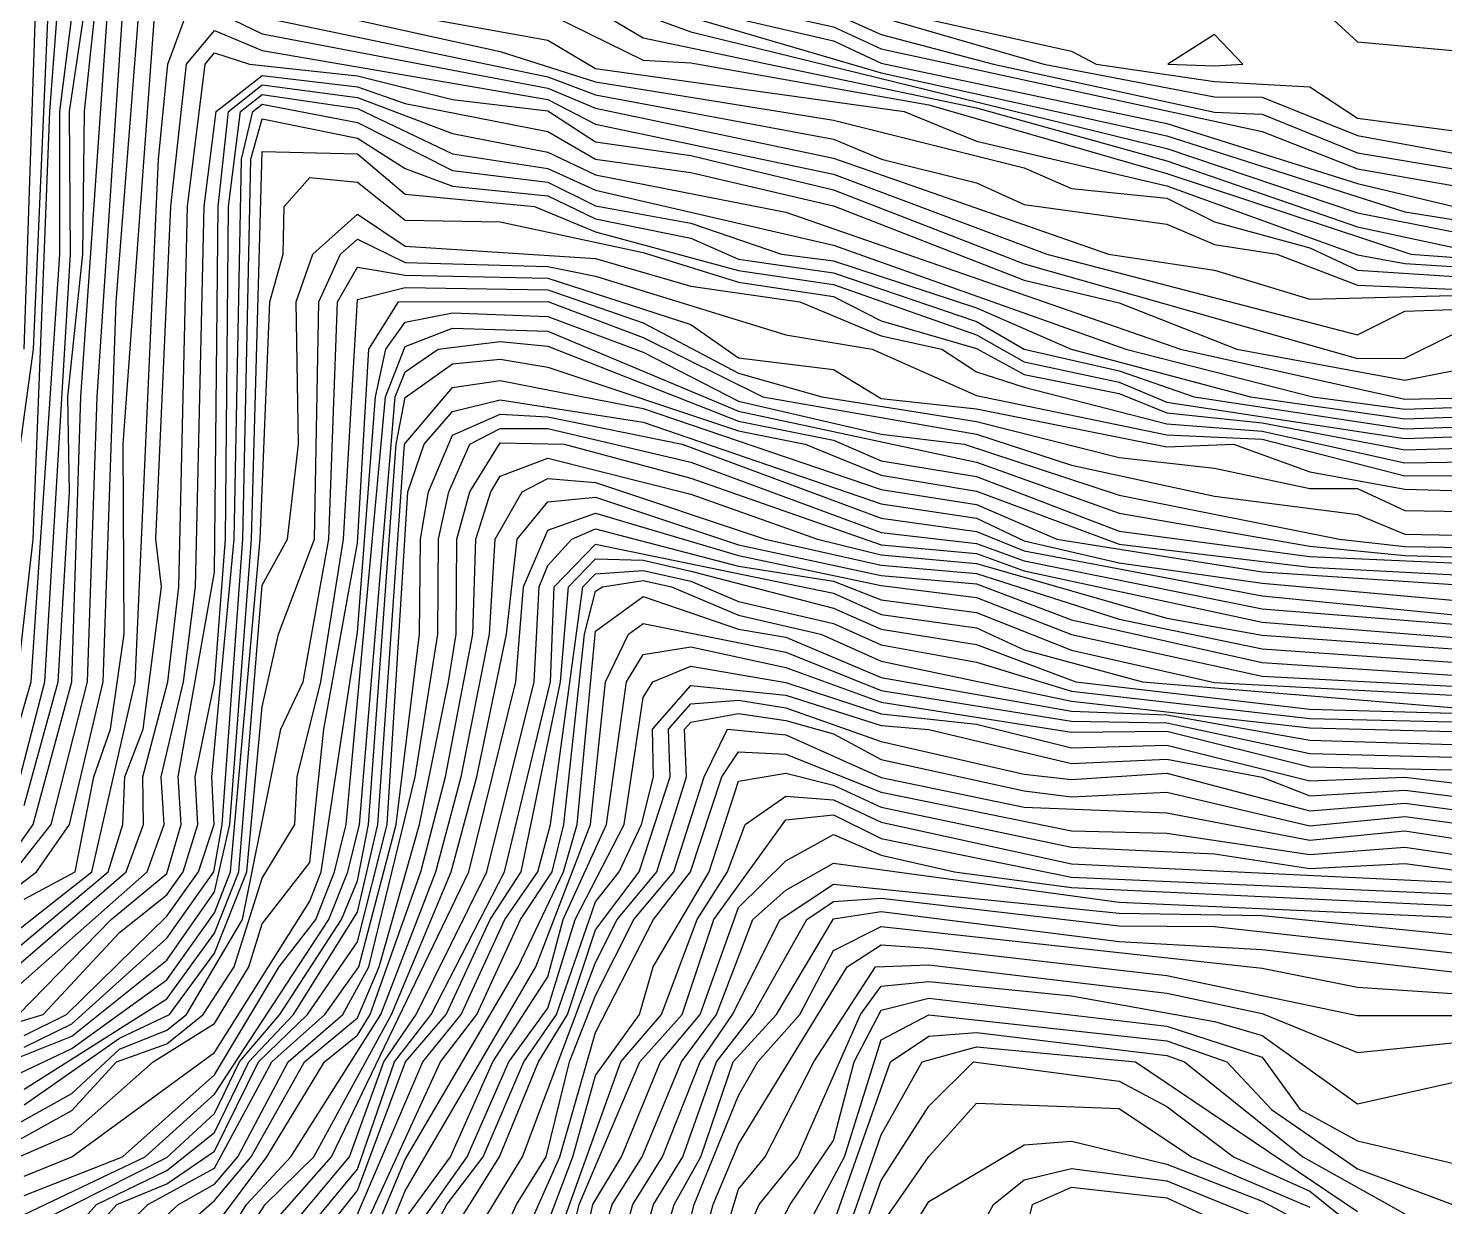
# Model space of a CAD drawing. Extents: x 2324165 to 2328366, y 427900 to 430978.
# Drawn here: x 2325860 to 2326561, y 429908 to 430490 of the extents above; entities that cross this region are included whole.
import ezdxf

# ---------------------------------------------------------------- set-up
doc = ezdxf.new("R2010")
doc.units = 0
doc.layers.add('contours', color=2, linetype='Continuous')

msp = doc.modelspace()

# ---------------------------------------------------------------- linework, layer by layer
at = {"layer": 'contours'}
for points in [[(2325853.9563, 430590.2409), (2325881.7097, 430606.3274), (2325905.2538, 430608.5082), (2325928.7978, 430603.9619), (2325975.8857, 430580.6134), (2326022.9739, 430575.6119), (2326046.5178, 430563.5258), (2326093.6059, 430552.2331), (2326140.6939, 430535.7495), (2326187.782, 430529.855), (2326305.502, 430494.8752), (2326376.1341, 430479.1597), (2326388.3046, 430472.7778), (2326446.7662, 430464.2299), (2326493.8544, 430461.6103), (2326517.3983, 430446.0074), (2326588.0304, 430436.7993), (2326635.1186, 430435.5691), (2326658.6626, 430432.1527), (2326671.715, 430425.7917), (2326705.7507, 430422.2608), (2326847.0152, 430420.0225), (2326917.6476, 430425.1448)], [(2325859.277, 430566.7494), (2325866.212, 430590.2407), (2325881.7096, 430599.909), (2325905.2537, 430602.6002), (2325975.8857, 430575.583), (2326022.9738, 430567.2203), (2326046.5177, 430557.0072), (2326140.6938, 430531.2488), (2326187.7819, 430523.2949), (2326362.3506, 430472.7781), (2326446.7661, 430456.6092), (2326470.3102, 430456.4641), (2326517.3982, 430437.4284), (2326581.2551, 430425.7928), (2326729.2947, 430413.5671), (2326941.1915, 430415.0993)], [(2326588.0323, 430599.1673), (2326540.944, 430583.0967), (2326517.3998, 430580.3916), (2326493.8555, 430556.5438), (2326470.3113, 430553.197), (2326458.4418, 430543.2511), (2326469.7521, 430519.7596), (2326470.3108, 430509.8077), (2326503.8218, 430496.2678), (2326517.3987, 430483.8729), (2326611.575, 430475.1506)], [(2325856.3517, 430284.853), (2325862.8373, 430331.8357), (2325872.99, 430566.7493), (2325881.7094, 430583.6717), (2325905.2536, 430590.7842), (2325975.8856, 430565.2078), (2326022.9736, 430554.7221), (2326046.5176, 430543.97), (2326117.1497, 430529.907), (2326211.3257, 430501.5577), (2326258.4138, 430491.2097), (2326281.9577, 430480.2914), (2326470.31, 430439.4594), (2326517.398, 430421.059), (2326611.5741, 430404.5009), (2326729.2945, 430396.9938), (2326941.1913, 430397.5959)], [(2325858.1957, 430331.8358), (2325866.1335, 430566.7494), (2325876.4999, 430590.2406), (2325905.2537, 430596.6922), (2325975.8856, 430570.5527), (2326022.9737, 430560.9091), (2326046.5177, 430550.4886), (2326258.4139, 430497.9626), (2326281.9578, 430487.4115), (2326337.4413, 430472.7784), (2326446.766, 430449.0219), (2326470.3101, 430447.9598), (2326517.3981, 430428.8494), (2326611.5742, 430413.2929), (2326729.2946, 430405.2531), (2326941.1914, 430405.6225)], [(2325854.7604, 430167.3962), (2325862.6387, 430237.8702), (2325870.9376, 430449.2925), (2325879.8465, 430566.7492), (2325905.2535, 430583.3157), (2325952.3415, 430570.4854), (2325975.8855, 430558.8867), (2326022.9735, 430548.5351), (2326046.5175, 430538.4561), (2326117.1496, 430525.4027), (2326211.3256, 430495.1359), (2326258.4137, 430484.2481), (2326281.9577, 430473.1713), (2326423.2219, 430443.4664), (2326517.3979, 430413.7048), (2326564.4859, 430402.6151), (2326705.7503, 430389.8164), (2326870.559, 430392.3359), (2326941.1913, 430390.3534)], [(2325848.1321, 430120.4135), (2325861.7066, 430167.3961), (2325875.7817, 430378.8183), (2325875.7596, 430449.2924), (2325890.7319, 430566.7491), (2325905.2534, 430575.6889), (2325946.3676, 430566.7484), (2325975.8854, 430552.5655), (2326018.7044, 430543.2562), (2326046.5175, 430533.0659), (2326117.1496, 430520.8984), (2326164.2376, 430502.8345), (2326281.9576, 430468.4635), (2326423.2218, 430437.2709), (2326540.9418, 430399.8203), (2326611.574, 430388.506), (2326729.2943, 430380.5352), (2326894.103, 430385.3613), (2327011.8234, 430376.4141)], [(2325856.1792, 430120.4134), (2325868.3743, 430167.396), (2325881.1147, 430378.8182), (2325880.5815, 430449.2923), (2325894.6294, 430543.2577), (2325905.2533, 430568.0622), (2325915.8728, 430566.7488), (2325928.7973, 430557.9354), (2325952.3413, 430549.9836), (2326046.5174, 430527.6757), (2326103.2187, 430519.7638), (2326187.7815, 430488.7949), (2326423.2217, 430431.0753), (2326517.3977, 430399.1939), (2326611.5739, 430380.6223), (2326729.2943, 430375.3256), (2326870.5589, 430379.6309), (2327011.8233, 430371.9238)], [(2325858.1597, 430106.2386), (2325875.0421, 430167.396), (2325880.5745, 430261.3614), (2325879.742, 430308.3441), (2325887.1628, 430378.8182), (2325887.9456, 430449.2923), (2325895.4316, 430519.7663), (2325905.2531, 430548.9089), (2325912.0139, 430543.2575), (2325928.7971, 430539.6089), (2325975.8852, 430536.853), (2326022.9733, 430524.1498), (2326081.1255, 430519.7641), (2326146.4253, 430496.272), (2326164.2374, 430485.8103), (2326329.0456, 430451.1155), (2326423.2216, 430424.8892), (2326517.3976, 430392.279), (2326580.4042, 430378.81), (2326705.7501, 430371.2545), (2326894.1029, 430373.1805), (2327011.8233, 430367.4334)], [(2325846.0267, 430073.4308), (2325862.667, 430096.922), (2325881.7108, 430167.3959), (2325886.2836, 430308.3441), (2325900.9552, 430519.7662), (2325905.2529, 430531.8239), (2325928.797, 430534.0044), (2325952.3411, 430530.7821), (2325996.8116, 430519.7651), (2326070.0613, 430508.7067), (2326093.6053, 430500.288), (2326120.2136, 430496.2723), (2326164.2372, 430474.6635), (2326187.7813, 430473.4139), (2326305.5015, 430452.6291), (2326423.2216, 430418.758), (2326543.8202, 430378.8105), (2326705.7501, 430366.8533), (2326799.9264, 430364.5968), (2326894.1028, 430367.3333), (2326988.2791, 430362.9191)], [(2325853.0743, 430073.4307), (2325871.6011, 430096.9219), (2325889.4936, 430167.3958), (2325894.253, 430308.344), (2325908.2177, 430519.7661), (2325928.7969, 430528.3998), (2326052.0028, 430496.2731), (2326117.1492, 430484.5442), (2326140.6931, 430470.5614), (2326293.2963, 430449.2875), (2326329.0454, 430434.7273), (2326423.2215, 430412.6267), (2326517.3975, 430378.4218), (2326540.9415, 430374.2625), (2326776.3823, 430359.3744), (2326894.1027, 430361.4861), (2327011.8232, 430358.4528)], [(2325834.615, 430050.8137), (2325864.3029, 430073.4306), (2325880.5352, 430096.9218), (2325897.2764, 430167.3957), (2325903.752, 430355.3266), (2325914.6928, 430496.2747), (2325921.5763, 430519.766), (2325928.7969, 430522.7953), (2325975.8849, 430505.1319), (2326093.605, 430478.9955), (2326140.693, 430464.0549), (2326258.4132, 430445.106), (2326352.5893, 430421.5305), (2326376.1333, 430411.2726), (2326423.2214, 430406.4954), (2326446.7654, 430394.8114), (2326493.8534, 430381.9636), (2326517.3974, 430370.9822), (2326799.9263, 430352.4721), (2326894.1027, 430355.6389), (2327011.8231, 430352.0699)], [(2325858.1592, 430059.9418), (2325883.4281, 430073.4304), (2325892.5657, 430120.413), (2325900.8709, 430143.9043), (2325907.6085, 430190.887), (2325907.1141, 430284.8524), (2325922.7058, 430496.2746), (2325928.7967, 430510.9155), (2325952.3408, 430506.8314), (2325975.8847, 430495.9788), (2326117.1489, 430466.5597), (2326140.6929, 430457.5484), (2326258.4131, 430435.7218), (2326282.1789, 430425.7963), (2326329.0452, 430414.0589), (2326352.5891, 430403.3305), (2326423.2213, 430393.6514), (2326446.7653, 430383.6142), (2326477.628, 430378.8112), (2326517.3973, 430363.5426), (2326635.1177, 430358.4654)], [(2325834.6147, 430028.5972), (2325891.5915, 430073.4303), (2325913.123, 430167.3955), (2325924.648, 430425.8005), (2325929.1653, 430472.7831), (2325937.997, 430496.2744), (2325952.3407, 430499.1478), (2325975.8847, 430487.7471), (2326117.1489, 430460.9131), (2326140.6929, 430451.042), (2326258.413, 430426.3376), (2326394.3865, 430378.8122), (2326446.7651, 430370.9248), (2326493.8531, 430356.6086), (2326564.4854, 430358.3965), (2326635.1176, 430352.319), (2326658.6616, 430344.3158), (2326776.382, 430335.1766), (2326870.5583, 430331.4425), (2326894.1025, 430338.7771), (2326941.1906, 430335.7153)], [(2325834.6146, 430018.9452), (2325899.7549, 430073.4302), (2325906.9983, 430096.9215), (2325907.9566, 430120.4128), (2325916.947, 430143.9041), (2325926.0407, 430214.3781), (2325923.2805, 430237.8695), (2325930.7821, 430402.309), (2325938.4379, 430472.783), (2325952.3406, 430489.3549), (2325975.8846, 430479.5154), (2326117.1488, 430455.2665), (2326140.6928, 430443.0095), (2326258.4129, 430418.4158), (2326363.8291, 430378.8126), (2326517.397, 430338.961), (2326540.9412, 430350.5642), (2326564.4853, 430351.4298), (2326611.5735, 430347.8911), (2326658.6615, 430332.4605), (2326870.5582, 430321.7887), (2326894.1024, 430329.2894), (2326941.1905, 430326.1783)], [(2326446.7663, 430471.8507), (2326460.826, 430472.7769), (2326446.7665, 430487.3914), (2326423.7155, 430472.7774), (2326446.7663, 430471.8507)], [(2325834.6145, 430009.7131), (2325908.6577, 430073.4301), (2325917.1931, 430096.9214), (2325916.9066, 430120.4127), (2325929.2442, 430167.3953), (2325934.5824, 430214.378), (2325938.9523, 430402.3089), (2325947.7105, 430472.7829), (2325952.3404, 430478.3018), (2325969.5927, 430472.7827), (2326022.9726, 430466.9044), (2326070.0606, 430455.2573), (2326117.1488, 430449.6198), (2326140.6927, 430434.4145), (2326187.7808, 430427.6016), (2326258.4128, 430410.5835), (2326352.5888, 430373.9777), (2326517.3969, 430327.2448), (2326540.941, 430327.4741), (2326564.4852, 430339.0551)], [(2325839.0132, 430002.9568), (2325919.081, 430073.43), (2325927.388, 430096.9212), (2325925.8565, 430120.4126), (2325936.9691, 430167.3952), (2325942.9539, 430214.3779), (2325947.1224, 430402.3088), (2325953.1856, 430449.2915), (2325975.8844, 430467.1898), (2326022.9725, 430461.5604), (2326046.5165, 430453.2331), (2326117.1486, 430439.5423), (2326140.6926, 430425.8194), (2326187.7807, 430419.1713), (2326258.4128, 430402.7513), (2326352.5887, 430365.9629), (2326399.6767, 430354.8334), (2326457.7442, 430331.8287), (2326540.9408, 430316.5192), (2326564.485, 430321.1904)], [(2325811.0701, 429985.8865), (2325867.6596, 430002.9565), (2325905.2472, 430043.4213), (2325928.7915, 430062.1443), (2325936.8347, 430073.4298), (2325943.9774, 430096.921), (2325942.69, 430120.4124), (2325952.3368, 430166.9539), (2325957.7997, 430237.8691), (2325959.1732, 430402.3087), (2325965.1859, 430449.2913), (2325975.8843, 430457.7271), (2326022.9724, 430450.8724), (2326070.0603, 430428.3429), (2326117.1484, 430421.2471), (2326140.6924, 430410.3974), (2326258.4125, 430383.261), (2326402.8491, 430331.8294), (2326495.3091, 430308.3369), (2326540.9407, 430302.2492), (2326611.573, 430304.7096), (2326776.3815, 430296.1072), (2326917.6461, 430298.2173)], [(2325855.4152, 430002.9566), (2325901.2284, 430049.9388), (2325928.7916, 430072.7075), (2325935.8232, 430096.9211), (2325934.3779, 430120.4125), (2325952.3374, 430221.5426), (2325954.1538, 430402.3087), (2325959.1858, 430449.2914), (2325975.8844, 430462.4584), (2326022.9725, 430456.2164), (2326070.0604, 430438.492), (2326117.1485, 430429.1895), (2326140.6925, 430418.1073), (2326234.8686, 430399.5827), (2326430.0181, 430331.8291), (2326540.9407, 430307.1071), (2326595.0707, 430308.3358), (2326611.5731, 430313.8826), (2326622, 430308.3354), (2326635.1171, 430306.9312), (2326776.3816, 430301.2812), (2326917.6462, 430304.089)], [(2325858.1584, 429992.4602), (2325879.0689, 430002.9563), (2325928.7914, 430051.581), (2325944.363, 430073.4297), (2325952.1316, 430096.921), (2325951.0022, 430120.4123), (2325962.0821, 430237.8691), (2325965.6657, 430425.8), (2325971.1861, 430449.2913), (2325975.8842, 430452.9958), (2326022.9723, 430443.8404), (2326070.0602, 430420.1025), (2326117.1483, 430414.479), (2326140.6923, 430402.6875), (2326187.7804, 430394.1225), (2326232.6122, 430378.8141), (2326258.4124, 430375.5803), (2326329.0444, 430352.3149), (2326375.917, 430331.8297), (2326464.5848, 430308.3373), (2326540.9406, 430297.3913), (2326611.5729, 430299.8594)], [(2325858.1583, 429986.733), (2325881.7026, 429998.2771), (2325928.7912, 430040.7261), (2325951.8913, 430073.4296), (2325956.0972, 430096.9209), (2325966.3645, 430237.869), (2325970.2383, 430425.7999), (2325975.8842, 430445.7796), (2326022.9722, 430436.0988), (2326046.5161, 430421.1464), (2326070.0601, 430412.5005), (2326117.1483, 430407.7108), (2326140.6922, 430396.2787), (2326187.7803, 430386.7957), (2326211.3243, 430376.283), (2326258.4124, 430369.6609), (2326329.0444, 430345.5911), (2326352.6874, 430331.83), (2326399.6763, 430321.1644), (2326436.6397, 430308.3376), (2326540.9406, 430292.5334), (2326611.5729, 430295.0091)], [(2325834.6141, 429973.4033), (2325881.7025, 429992.1937), (2325928.7911, 430029.8174), (2325952.3356, 430063.6313), (2325959.955, 430096.9209), (2325970.6469, 430237.869), (2325975.884, 430429.5973), (2326022.9721, 430428.3573), (2326046.516, 430408.4417), (2326110.4973, 430402.3069), (2326140.6921, 430389.9375), (2326211.3242, 430370.6661), (2326258.4123, 430363.7416), (2326329.0443, 430338.8673), (2326352.5882, 430325.6171), (2326399.6763, 430315.5121), (2326423.2203, 430305.699), (2326540.9405, 430287.6754), (2326611.5728, 430290.1589), (2326776.3813, 430280.0962), (2326894.1018, 430285.7849), (2326941.1899, 430273.3604)], [(2325787.5255, 429941.4544), (2325881.7024, 429986.1103), (2325928.791, 430020.0272), (2325952.3355, 430053.2183), (2325960.2117, 430073.4295), (2325974.9294, 430237.8689), (2325979.6801, 430355.3257), (2325986.1977, 430378.817), (2325986.7985, 430402.3084), (2325999.4279, 430416.7577), (2326022.972, 430414.3466), (2326046.5158, 430395.676), (2326093.604, 430394.7475), (2326164.2361, 430379.7007), (2326211.3241, 430365.0492), (2326258.4122, 430357.8222), (2326281.9562, 430345.8512), (2326329.0442, 430332.1435), (2326352.5881, 430319.3776), (2326399.6762, 430309.8598), (2326423.2202, 430300.292), (2326470.3083, 430295.4095), (2326540.9404, 430282.1418), (2326635.1168, 430284.8039)], [(2325858.1581, 429965.9962), (2325928.7909, 430010.737), (2325952.3354, 430043.1212), (2325964.2694, 430073.4294), (2325975.8815, 430215.1772), (2325988.4501, 430237.8687), (2325993.8502, 430284.8514), (2325992.7113, 430355.3255), (2326000.9312, 430378.8168), (2326022.9718, 430398.6449), (2326046.5157, 430382.8534), (2326140.692, 430376.6676), (2326187.78, 430363.0745), (2326241.8067, 430355.3226), (2326281.9561, 430338.5053), (2326312.0201, 430331.8304), (2326329.0441, 430320.6961), (2326352.5881, 430313.1381), (2326423.2201, 430294.8851), (2326470.3083, 430291.3659), (2326540.9404, 430275.6647), (2326635.1167, 430277.2204)], [(2325858.158, 429958.2152), (2325905.2466, 429991.2166), (2325930.1312, 430002.9557), (2325952.3352, 430033.1693), (2325968.3271, 430073.4294), (2325975.8808, 430155.0668), (2325983.8635, 430190.8861), (2326001.7257, 430237.8686), (2326003.8945, 430355.3254), (2326014.6792, 430378.8167), (2326022.9716, 430386.2766), (2326046.5156, 430374.6218), (2326117.1479, 430372.6711), (2326140.6919, 430367.9383), (2326234.8679, 430338.9898), (2326277.4352, 430331.8308), (2326329.0439, 430309.0178), (2326423.2201, 430289.4781), (2326470.3082, 430287.3224), (2326540.9403, 430269.1877), (2326635.1167, 430269.6369), (2326776.3811, 430262.7913), (2326870.5575, 430267.6705), (2326964.7336, 430238.7456)], [(2325825.437, 429932.4828), (2325881.7022, 429963.787), (2325905.2465, 429985.8496), (2325928.7907, 429995.1421), (2325938.3835, 430002.9556), (2325966.0988, 430049.9381), (2325985.0796, 430143.9033), (2325996.1341, 430167.3945), (2326008.8921, 430237.8685), (2326013.1124, 430355.3253), (2326022.9715, 430372.4592), (2326046.5155, 430368.4999), (2326117.1478, 430366.9008), (2326187.7798, 430344.0631), (2326211.3237, 430327.6397), (2326258.4118, 430321.8792), (2326281.9557, 430307.3826), (2326329.0439, 430302.3879), (2326423.22, 430283.5436), (2326456.1837, 430284.846), (2326493.8521, 430271.2736), (2326540.9402, 430262.7107), (2326776.381, 430255.8727)], [(2325834.6136, 429929.467), (2325881.7021, 429955.4089), (2325903.8045, 429979.4647), (2325928.7906, 429988.4203), (2325946.6358, 430002.9555), (2325962.0342, 430026.4467), (2325975.8798, 430070.3166), (2325992.0395, 430096.9205), (2325993.1079, 430120.4118), (2326004.9083, 430167.3944), (2326016.0585, 430237.8684), (2326022.9713, 430356.4391), (2326046.5155, 430362.378), (2326117.1477, 430361.1304), (2326164.2357, 430344.8335), (2326211.3236, 430320.0452), (2326252.5732, 430308.3398), (2326329.0438, 430296.0696), (2326399.6758, 430278.2313), (2326446.764, 430273.0407), (2326493.852, 430262.9188), (2326517.3961, 430263.0296), (2326540.9401, 430252.0766), (2326752.8369, 430248.443)], [(2325834.6135, 429923.4523), (2325881.7019, 429943.9511), (2325921.9424, 429979.4645), (2325952.3348, 429998.5199), (2325969.357, 430026.4466), (2325975.8795, 430047.7401), (2325999.424, 430078.132), (2326006.3459, 430143.9031), (2326022.9699, 430235.9587), (2326028.6137, 430331.8338), (2326043.2074, 430355.325), (2326117.1476, 430355.3601), (2326164.2356, 430337.6062), (2326223.4869, 430308.3401), (2326329.0437, 430289.7514), (2326376.1317, 430274.4401), (2326446.7638, 430259.2406), (2326517.396, 430250.0772), (2326540.9399, 430240.3409), (2326658.6604, 430238.0019), (2326870.5573, 430243.1554), (2326894.1012, 430234.0614), (2326988.2774, 430218.124)], [(2325858.1576, 429922.933), (2325881.7018, 429932.4933), (2325952.3347, 429984.1837), (2325999.4237, 430058.9215), (2326005.0334, 430073.429), (2326022.9694, 430191.8927), (2326031.8759, 430308.3424), (2326037.0732, 430331.8337), (2326046.5153, 430345.1834), (2326070.0594, 430349.8862), (2326117.1476, 430348.0484), (2326164.2355, 430330.4095), (2326211.3234, 430306.0925), (2326281.9555, 430289.832), (2326322.9984, 430284.8476), (2326399.6756, 430259.6901), (2326508.6014, 430237.8627), (2326540.9399, 430234.2986), (2326658.6603, 430232.2475), (2326870.5572, 430234.9586), (2326941.1892, 430219.0534)], [(2325858.1575, 429913.5125), (2325906.7715, 429932.4819), (2325952.3345, 429973.0347), (2325984.2964, 430026.4465), (2326002.4364, 430049.9376), (2326011.6371, 430073.4289), (2326017.4836, 430096.9202), (2326036.7808, 430308.3423), (2326046.5151, 430333.2227), (2326070.0593, 430342.3094), (2326117.1475, 430340.7271), (2326211.3234, 430301.1927), (2326329.0435, 430276.026), (2326399.6755, 430250.7943), (2326493.8517, 430234.5046), (2326540.9398, 430229.7809), (2326658.6602, 430226.5639), (2326729.2925, 430225.6435), (2326823.4689, 430230.6613), (2326870.5571, 430228.6462), (2326941.1892, 430212.358)], [(2325858.1574, 429904.0247), (2325918.029, 429932.4818), (2325952.3344, 429963.4498), (2326008.7929, 430049.9376), (2326018.2408, 430073.4288), (2326023.9252, 430096.9201), (2326041.6857, 430308.3422), (2326046.515, 430320.7209), (2326062.9456, 430331.8334), (2326093.6033, 430335.6952), (2326117.1474, 430333.4058), (2326211.3233, 430296.2929), (2326258.4114, 430286.8213), (2326281.9554, 430276.6588), (2326329.0435, 430268.8181), (2326399.6754, 430241.8986), (2326493.8516, 430229.3029), (2326729.2924, 430218.7386), (2326799.9248, 430224.4028), (2326847.0129, 430223.912), (2326870.557, 430222.3339), (2326941.1891, 430204.3314)], [(2325834.6131, 429884.7383), (2325928.79, 429932.1967), (2325952.3343, 429953.9228), (2325964.7165, 429979.464), (2325984.6318, 430002.9551), (2326015.1494, 430049.9375), (2326022.9679, 430069.0201), (2326028.4839, 430096.9201), (2326042.0637, 430284.8509), (2326046.5148, 430308.01), (2326070.0591, 430324.5954), (2326093.6032, 430326.866), (2326117.1473, 430322.9838), (2326211.3233, 430291.3932), (2326244.3214, 430284.8485), (2326281.9553, 430269.5257), (2326329.0434, 430261.6102), (2326399.6753, 430235.3645), (2326493.8516, 430224.1013), (2326729.2923, 430211.7521), (2326799.9247, 430218.7057), (2326847.0129, 430217.9118), (2326870.5569, 430216.0215), (2326941.189, 430196.3049)], [(2325881.7014, 429895.2567), (2325893.9594, 429908.9907), (2325928.7899, 429925.737), (2325952.3342, 429944.601), (2325969.3526, 429979.4639), (2325991.439, 430002.955), (2326022.9678, 430053.5054), (2326033.0425, 430096.92), (2326046.1958, 430284.8508), (2326070.059, 430312.8709), (2326093.6031, 430316.4204), (2326164.2352, 430302.4565), (2326281.9552, 430262.3926), (2326329.0433, 430254.9744), (2326368.8158, 430237.8643), (2326470.3075, 430221.691), (2326729.2923, 430204.6251), (2326823.4687, 430212.8326), (2326870.5568, 430207.6789), (2326923.8418, 430190.8751)], [(2325881.7012, 429883.871), (2325904.0597, 429908.9906), (2325928.7898, 429919.2773), (2325952.3341, 429935.2792), (2325973.9886, 429979.4638), (2325998.2462, 430002.9549), (2326022.9676, 430038.8119), (2326037.6012, 430096.92), (2326047.8529, 430261.3594), (2326055.9632, 430284.8507), (2326070.0588, 430301.0988), (2326093.603, 430306.7359), (2326164.2351, 430295.7747), (2326281.9551, 430255.3095), (2326329.0432, 430248.3595), (2326352.5872, 430237.0454), (2326399.6752, 430226.2166), (2326470.3074, 430216.1204), (2326658.6599, 430199.3614), (2326752.8363, 430197.6307), (2326799.9245, 430204.4554), (2326823.4686, 430203.9199), (2326870.5567, 430198.6152), (2326917.6448, 430185.2148)], [(2325881.7011, 429872.0541), (2325919.3329, 429908.9904), (2325952.334, 429926.9204), (2325980.6777, 429979.4638), (2326006.8338, 430002.9548), (2326023.686, 430026.446), (2326042.1598, 430096.9199), (2326053.6092, 430190.8852), (2326054.1201, 430237.868), (2326058.0363, 430261.3593), (2326070.0587, 430289.2968), (2326093.6029, 430299.6492), (2326117.147, 430298.3986), (2326183.6008, 430284.8492), (2326281.955, 430248.2349), (2326329.0431, 430241.7446), (2326352.5871, 430232.1364), (2326470.3073, 430209.9109), (2326658.6598, 430191.2685), (2326752.8362, 430190.2841), (2326799.9244, 430196.4524), (2326823.4685, 430195.0073), (2326941.1887, 430175.7453)], [(2325881.7009, 429860.2973), (2325934.5554, 429908.9902), (2325952.3339, 429918.9745), (2325963.7631, 429932.4812), (2325988.7799, 429979.4637), (2326015.7934, 430002.9547), (2326028.6717, 430026.4459), (2326051.4964, 430120.4112), (2326062.7648, 430190.8851), (2326063.0609, 430237.8679), (2326068.2196, 430261.3592), (2326078.6324, 430284.8504), (2326093.6028, 430292.5624), (2326117.1469, 430292.5528), (2326187.779, 430275.9381), (2326281.955, 430241.1604), (2326329.0431, 430235.8073), (2326352.5871, 430227.2273), (2326470.3072, 430203.409), (2326588.0276, 430194.1089), (2326658.6597, 430183.2456), (2326752.8361, 430182.4707), (2326799.9243, 430188.1107), (2326964.7327, 430167.3149)], [(2325881.7008, 429848.8814), (2325952.3338, 429911.0287), (2325970.4866, 429932.4812), (2325996.8821, 429979.4636), (2326022.9671, 430001.2424), (2326033.6573, 430026.4459), (2326053.6612, 430096.9198), (2326067.9472, 430167.3937), (2326071.7389, 430190.885), (2326072.1112, 430237.8678), (2326078.5776, 430261.3591), (2326093.6027, 430285.4757), (2326125.1948, 430284.8499), (2326187.7789, 430268.101), (2326281.9549, 430235.1669), (2326329.043, 430230.8312), (2326352.587, 430222.3183), (2326470.3072, 430196.9071), (2326588.0275, 430187.5116), (2326658.6596, 430175.2262), (2326752.836, 430174.6572), (2326799.9242, 430178.9911), (2326964.7327, 430163.0476)], [(2325952.3337, 429897.9764), (2325978.2317, 429932.4811), (2326006.6966, 429979.4635), (2326022.967, 429992.6525), (2326029.3033, 430002.9546), (2326054.2825, 430073.4284), (2326066.536, 430120.411), (2326080.0027, 430190.8849), (2326081.5556, 430237.8677), (2326088.9741, 430261.3589), (2326093.6025, 430269.0661), (2326117.1467, 430277.9818), (2326187.7788, 430260.2186), (2326250.3783, 430237.8657), (2326281.9548, 430230.1159), (2326329.043, 430225.855), (2326423.219, 430198.7963), (2326470.3071, 430190.39), (2326564.4834, 430183.6989), (2326658.6595, 430167.263), (2326799.9241, 430169.8714), (2327011.8208, 430157.1729)], [(2325952.3335, 429883.4248), (2325968.0967, 429908.9898), (2325990.1126, 429932.4809), (2326034.5864, 430002.9545), (2326061.7668, 430073.4283), (2326074.1953, 430120.4109), (2326088.2665, 430190.8848), (2326091, 430237.8675), (2326104.4312, 430261.3588), (2326117.1466, 430267.9161), (2326140.6907, 430266.014), (2326224.5235, 430237.866), (2326281.9548, 430225.0649), (2326329.0429, 430220.8789), (2326399.6749, 430198.3794), (2326470.307, 430183.6799), (2326564.4833, 430177.182), (2326635.1154, 430164.3862), (2326682.2036, 430160.1473), (2326799.924, 430162.7329), (2326988.2767, 430153.4923)], [(2325952.3333, 429870.2778), (2325977.3462, 429908.9897), (2326001.3427, 429932.4808), (2326039.8695, 430002.9544), (2326069.2511, 430073.4282), (2326081.9775, 430120.4108), (2326096.669, 430190.8847), (2326101.9581, 430237.8674), (2326117.1465, 430256.4423), (2326140.6906, 430258.6046), (2326211.3226, 430235.099), (2326281.9547, 430220.014), (2326329.0428, 430215.9028), (2326376.1308, 430197.9841), (2326470.3069, 430176.9699), (2326564.4832, 430170.665), (2326682.2035, 430154.0484), (2326799.924, 430156.3369), (2326988.2766, 430149.0449)], [(2325975.8777, 429893.6625), (2326010.2168, 429932.4807), (2326078.0411, 430073.4281), (2326101.3414, 430167.3933), (2326105.1501, 430214.376), (2326117.1463, 430242.3365), (2326140.6905, 430250.8361), (2326211.3225, 430229.8453), (2326281.9546, 430214.963), (2326329.0428, 430209.1471), (2326376.1307, 430190.7056), (2326470.3069, 430170.2598), (2326564.4832, 430165.1954), (2326682.2034, 430147.9494), (2326847.0121, 430149.564), (2327105.997, 430143.4013)], [(2325975.8776, 429880.942), (2326019.0909, 429932.4806), (2326036.0353, 429979.4631), (2326052.007, 430002.9543), (2326086.9886, 430073.428), (2326110.3773, 430167.3932), (2326112.8886, 430214.3759), (2326117.1461, 430224.855), (2326129.0378, 430237.8671), (2326140.6904, 430243.0675), (2326211.3225, 430224.5916), (2326258.4106, 430217.1978), (2326281.9546, 430207.9369), (2326329.0427, 430201.6019), (2326376.1306, 430183.1076), (2326446.7627, 430166.9971), (2326564.4831, 430160.7851), (2326611.5712, 430155.4293), (2326682.2033, 430141.2294), (2326870.5561, 430144.0625), (2327105.9969, 430135.5177)], [(2325975.8774, 429869.351), (2326022.9663, 429926.5318), (2326041.3378, 429979.4631), (2326059.4053, 430002.9542), (2326095.742, 430073.4279), (2326118.3834, 430167.3931), (2326120.3187, 430214.3758), (2326140.6903, 430235.4545), (2326258.4105, 430211.2926), (2326281.9545, 430200.6501), (2326329.0426, 430194.0566), (2326352.5865, 430183.137), (2326411.1266, 430167.3897), (2326611.5712, 430150.743), (2326682.2032, 430133.278), (2326870.556, 430136.4361), (2327105.9968, 430127.634)], [(2325975.8773, 429856.3168), (2326022.9661, 429915.9711), (2326046.7216, 429979.463), (2326066.8036, 430002.9541), (2326088.5964, 430049.9366), (2326103.9461, 430073.4278), (2326123.3159, 430167.3931), (2326127.3718, 430214.3758), (2326140.6903, 430228.1564), (2326164.2343, 430227.4787), (2326187.7784, 430222.0142), (2326258.4104, 430203.7581), (2326281.9544, 430193.3633), (2326329.0425, 430185.8359), (2326378.1771, 430167.3901), (2326493.8508, 430153.8614), (2326564.483, 430151.9645), (2326611.5711, 430146.0567), (2326658.6591, 430128.9577), (2326682.2031, 430125.3265), (2326917.6441, 430128.1303)], [(2326022.966, 429904.2026), (2326055.3639, 429979.4629), (2326074.3418, 430002.954), (2326095.8592, 430049.9365), (2326112.1502, 430073.4277), (2326118.3627, 430096.919), (2326134.4249, 430214.3757), (2326140.6902, 430220.8584), (2326164.2343, 430222.4999), (2326187.7783, 430217.1533), (2326211.3223, 430207.1642), (2326258.4103, 430196.2237), (2326281.9543, 430185.601), (2326329.0424, 430177.1246), (2326376.1304, 430162.779), (2326493.8507, 430149.2855), (2326564.483, 430147.5542), (2326611.571, 430140.0121), (2326659.2336, 430120.4041), (2326729.2912, 430116.8945), (2326964.7322, 430120.1621)], [(2326022.9658, 429890.0782), (2326064.0062, 429979.4628), (2326081.9897, 430002.954), (2326103.6161, 430049.9364), (2326119.329, 430073.4276), (2326124.9866, 430096.9189), (2326135.2948, 430190.8843), (2326140.6901, 430212.1741), (2326144.2273, 430214.3756), (2326164.2342, 430217.5211), (2326178.2644, 430214.3752), (2326211.3222, 430200.3315), (2326252.1864, 430190.8829), (2326281.9542, 430177.5932), (2326376.1303, 430157.8282), (2326493.8506, 430144.7097), (2326564.4829, 430142.8156), (2326611.571, 430132.8055), (2326658.6589, 430112.9569), (2326682.203, 430109.909), (2326870.5558, 430114.6293), (2327058.9084, 430109.8513)], [(2326022.9657, 429874.8199), (2326046.5104, 429931.263), (2326102.394, 430026.4451), (2326124.9126, 430073.4276), (2326131.6105, 430096.9189), (2326140.6898, 430192.4663), (2326164.2341, 430209.5118), (2326211.3221, 430193.4988), (2326234.8662, 430189.4643), (2326281.9541, 430169.5854), (2326376.1303, 430152.8774), (2326423.2184, 430150.993), (2326493.8506, 430138.4819), (2326564.4828, 430136.4807), (2326611.5709, 430125.5989), (2326635.1148, 430112.3062), (2326658.6588, 430105.4381), (2326705.747, 430101.8117), (2326823.4674, 430103.3524), (2326870.5557, 430108.3515), (2326964.732, 430108.1664)], [(2326022.9655, 429857.9865), (2326046.5102, 429915.8123), (2326111.1676, 430026.445), (2326138.2344, 430096.9188), (2326145.6414, 430167.3928), (2326156.9732, 430190.884), (2326164.234, 430196.3015), (2326234.8661, 430181.989), (2326281.954, 430163.1811), (2326376.1302, 430147.9266), (2326423.2184, 430147.1752), (2326493.8505, 430131.8977), (2326564.4827, 430130.1458), (2326611.5708, 430118.4129), (2326635.1147, 430104.0361), (2326682.2028, 430094.8041), (2326823.4673, 430095.5047), (2326870.5556, 430102.0736), (2327058.9083, 430097.6302)], [(2326046.5101, 429901.928), (2326068.9169, 429932.48), (2326089.8448, 429979.4625), (2326117.1437, 430021.5242), (2326124.6531, 430049.9362), (2326146.1383, 430096.9187), (2326156.0063, 430167.3927), (2326164.2338, 430180.8688), (2326187.7779, 430184.6985), (2326234.866, 430174.5136), (2326281.954, 430157.3819), (2326376.1302, 430142.4517), (2326423.2184, 430142.9214), (2326493.8504, 430125.3134), (2326564.4827, 430123.8109), (2326611.5707, 430111.2802), (2326635.1146, 430095.9196), (2326658.6586, 430089.9613), (2326705.7468, 430086.3899), (2326799.9232, 430087.6523), (2326870.5555, 430095.1509), (2326964.7319, 430095.8789)], [(2326046.5099, 429889.2825), (2326077.1891, 429932.4799), (2326097.7736, 429979.4624), (2326117.1436, 430006.0911), (2326130.6316, 430049.9361), (2326154.7956, 430096.9186), (2326164.2335, 430159.6704), (2326169.0486, 430167.3925), (2326187.7778, 430175.0958), (2326234.8659, 430167.0957), (2326281.9539, 430151.5827), (2326329.042, 430146.3957), (2326376.1301, 430134.6899), (2326423.2183, 430136.025), (2326493.8503, 430118.5026), (2326540.9385, 430120.3232), (2326564.4826, 430117.3737), (2326611.5706, 430104.1475), (2326635.1145, 430088.7576), (2326658.6586, 430081.9355), (2326799.9231, 430079.2296), (2326941.1877, 430088.2516)], [(2326046.5097, 429870.9044), (2326067.2214, 429908.9886), (2326085.1656, 429932.4798), (2326105.1797, 429979.4623), (2326121.4322, 430002.9535), (2326140.6883, 430058.5661), (2326152.3712, 430073.4272), (2326163.4529, 430096.9185), (2326169.3337, 430120.4098), (2326168.8116, 430143.9012), (2326187.7777, 430165.6024), (2326234.8658, 430160.8334), (2326281.9538, 430145.7835), (2326305.4979, 430143.7944), (2326376.13, 430126.928), (2326423.2182, 430129.1286), (2326470.3063, 430120.2807), (2326493.8503, 430111.0289), (2326540.9385, 430113.8323), (2326564.4825, 430110.8175)], [(2326063.6788, 429885.4973), (2326093.1421, 429932.4797), (2326112.5858, 429979.4622), (2326126.8152, 430002.9534), (2326140.6881, 430044.8148), (2326162.3174, 430073.4271), (2326177.5491, 430120.4097), (2326176.7207, 430143.9011), (2326187.7776, 430156.5525), (2326211.3217, 430158.2463), (2326234.8658, 430154.5711), (2326281.9537, 430137.8913), (2326352.5858, 430121.6792), (2326376.1299, 430119.0544), (2326423.2181, 430122.2322), (2326493.8502, 430103.5552), (2326540.9384, 430107.3413), (2326564.4824, 430104.2613), (2326611.5705, 430089.3683), (2326635.1144, 430074.4337), (2326658.6584, 430068.8016), (2326776.3788, 430064.7185), (2326941.1875, 430073.3372)], [(2326075.7402, 429885.4972), (2326104.6221, 429932.4796), (2326140.6879, 430028.7049), (2326151.4736, 430049.9359), (2326170.983, 430073.427), (2326185.7644, 430120.4096), (2326184.6299, 430143.901), (2326187.7775, 430147.5025), (2326211.3216, 430151.6588), (2326234.8657, 430148.3087), (2326258.4097, 430141.6172), (2326281.9536, 430128.992), (2326352.5857, 430113.4543), (2326376.1298, 430110.5936), (2326423.218, 430112.8896), (2326493.8501, 430096.1312), (2326540.9383, 430100.8504), (2326564.4824, 430097.7051), (2326611.5704, 430081.7143), (2326635.1143, 430069.3693), (2326658.6583, 430063.8826), (2326776.3787, 430058.2055), (2326941.1875, 430067.1793)], [(2326080.223, 429862.0058), (2326101.5762, 429908.9882), (2326116.3148, 429932.4794), (2326127.7813, 429979.4621), (2326140.6877, 430012.3883), (2326159.6574, 430049.9358), (2326179.3433, 430073.4269), (2326194.4245, 430120.4095), (2326205.9558, 430143.9007), (2326234.8656, 430141.1062), (2326281.9535, 430120.1468), (2326352.5856, 430105.3526), (2326423.2179, 430102.6667), (2326493.85, 430089.1031), (2326540.9382, 430093.7353), (2326564.4823, 430090.0273), (2326658.6583, 430058.9636), (2326776.3787, 430051.6925), (2326941.1874, 430061.0214)], [(2326070.0531, 429812.8902), (2326123.0801, 429932.4794), (2326140.6875, 429993.9438), (2326169.3093, 430049.9357), (2326187.7035, 430073.4268), (2326203.2288, 430120.4094), (2326211.3214, 430132.8082), (2326234.8655, 430131.6679), (2326281.9535, 430112.7698), (2326376.1296, 430093.7743), (2326423.2178, 430092.6328), (2326493.8499, 430082.0749), (2326540.9381, 430085.6586), (2326564.4822, 430082.1956), (2326658.6582, 430054.0446), (2326776.3786, 430043.004), (2326823.4668, 430049.3022), (2326988.2755, 430054.758)], [(2326093.8963, 429838.5142), (2326129.4698, 429932.4793), (2326140.6873, 429972.7507), (2326162.3674, 430002.953), (2326169.1902, 430026.4443), (2326196.8667, 430073.4267), (2326211.3212, 430118.2603), (2326234.8654, 430122.2297), (2326258.4094, 430116.3788), (2326281.9534, 430105.3929), (2326376.1295, 430085.5806), (2326446.7617, 430082.3807), (2326493.8498, 430075.0468), (2326540.938, 430077.5819), (2326564.4821, 430074.3639), (2326658.6582, 430048.6592), (2326729.2903, 430040.6183), (2326752.8344, 430033.8571), (2326776.3784, 430033.5075), (2326823.4667, 430042.0779), (2326988.2754, 430049.3609)], [(2326085.6689, 429791.5316), (2326153.1423, 429979.4618), (2326173.2751, 430002.9529), (2326191.0315, 430049.9354), (2326206.037, 430073.4266), (2326214.6663, 430096.9179), (2326234.8652, 430110.9126), (2326258.4093, 430109.0366), (2326281.9533, 430098.0159), (2326376.1294, 430077.3868), (2326564.482, 430068.3343), (2326611.5701, 430057.5832), (2326658.6581, 430040.8875), (2326729.2902, 430032.1108), (2326752.8342, 430023.6232), (2326776.3783, 430024.3485), (2326823.4666, 430034.8537), (2326894.0989, 430034.6321), (2326988.2754, 430041.2553)], [(2326117.1417, 429842.7889), (2326132.5419, 429908.9879), (2326162.5766, 429979.4616), (2326183.5793, 430002.9528), (2326199.253, 430049.9353), (2326234.8651, 430099.1464), (2326258.4092, 430101.6944), (2326281.9532, 430089.904), (2326376.1293, 430070.8026), (2326564.482, 430062.5509), (2326619.038, 430049.9304), (2326658.658, 430033.1157), (2326729.2901, 430023.0832), (2326752.8341, 430014.6803), (2326799.9224, 430020.1664), (2326823.4666, 430027.6294), (2326894.0988, 430026.3372), (2326988.2753, 430033.1497)], [(2326114.5147, 429791.5312), (2326139.3208, 429908.9878), (2326153.5116, 429932.479), (2326172.8083, 429979.4615), (2326192.4942, 430002.9527), (2326211.3205, 430055.7446), (2326234.8649, 430078.9564), (2326258.4091, 430091.9477), (2326281.9531, 430081.6634), (2326318.2128, 430073.4253), (2326376.1293, 430065.7256), (2326564.4819, 430056.7675), (2326597.4992, 430049.9307), (2326658.6579, 430025.2323), (2326729.29, 430013.0143), (2326752.834, 430005.7375), (2326847.0106, 430021.7001), (2326894.0987, 430018.8123), (2327011.8192, 430024.3646)], [(2326140.6862, 429881.057), (2326148.8646, 429908.9877), (2326163.8166, 429932.4789), (2326183.2095, 429979.4614), (2326200.4546, 430002.9526), (2326218.5152, 430049.9351), (2326234.8647, 430064.4312), (2326258.409, 430077.7233), (2326399.6733, 430058.3854), (2326564.4818, 430050.9841), (2326658.6578, 430016.6675), (2326752.8339, 429998.4371), (2326799.9222, 430002.5792), (2326847.0105, 430013.482), (2326894.0986, 430011.2874), (2327011.8191, 430015.5818), (2327105.9954, 430006.9987), (2327176.6274, 429981.8817), (2327200.1713, 429962.6051), (2327247.2593, 429952.5714), (2327270.8033, 429942.7803), (2327306.2463, 429908.9742), (2327347.3297, 429838.4996)], [(2326146.0161, 429862.005), (2326159.106, 429908.9876), (2326173.8746, 429932.4788), (2326192.3745, 429979.4613), (2326208.4149, 430002.9525), (2326232.0341, 430049.9349), (2326258.4088, 430067.4058), (2326399.6732, 430053.0567), (2326470.3055, 430051.7892), (2326564.4817, 430042.5159), (2326658.6577, 430008.1027), (2326752.8339, 429991.882), (2326799.9221, 429994.6334), (2326847.0104, 430005.2639), (2326964.7308, 430004.389), (2326988.275, 430007.2245), (2327105.9953, 429999.8461), (2327153.0833, 429985.516), (2327176.6273, 429974.364), (2327200.1711, 429951.694), (2327247.2592, 429941.3634), (2327270.8032, 429932.4029), (2327296.4627, 429908.9743), (2327312.5832, 429885.4827)], [(2326155.9729, 429862.0049), (2326169.3251, 429908.9875), (2326183.9223, 429932.4787), (2326200.5722, 429979.4612), (2326218.6362, 430002.9524), (2326245.1151, 430049.9348), (2326258.4087, 430058.7795), (2326281.9528, 430060.3885), (2326399.6731, 430046.7447), (2326446.7613, 430046.4383), (2326564.4816, 430033.45), (2326658.6576, 430000.066), (2326752.8338, 429985.3269), (2326823.4661, 429988.8252), (2326870.5544, 429996.9402), (2326988.2749, 429999.3544), (2327105.9952, 429993.2144), (2327154.8906, 429979.45), (2327176.6272, 429965.8026), (2327200.171, 429940.1234), (2327270.8031, 429924.5172), (2327287.6484, 429908.9744), (2327328.1745, 429838.4998)], [(2326165.9508, 429862.0048), (2326179.5219, 429908.9873), (2326192.8171, 429932.4786), (2326208.7698, 429979.4611), (2326230.1566, 430002.9522), (2326258.4086, 430050.1533), (2326281.9528, 430053.871), (2326399.673, 430039.0395), (2326470.3053, 430035.0455), (2326564.4815, 430023.9989), (2326658.6575, 429992.8277), (2326752.8337, 429978.1613), (2326823.466, 429976.5834), (2326870.5543, 429987.796), (2326917.6425, 429992.2657), (2327105.9952, 429986.5827), (2327134.924, 429979.4503), (2327176.6271, 429957.2413), (2327200.1709, 429930.0657), (2327247.259, 429923.3173), (2327270.803, 429916.6314), (2327279.1016, 429908.9745), (2327317.8583, 429838.4999)], [(2326159.5922, 429791.5307), (2326189.5395, 429908.9872), (2326211.3194, 429962.8856), (2326220.8861, 429979.461), (2326241.6696, 430002.9521), (2326258.4084, 430034.5981), (2326281.9527, 430046.3481), (2326470.3052, 430025.857), (2326517.3932, 430016.3875), (2326564.4814, 430013.2337), (2326658.6574, 429985.5895), (2326776.3776, 429963.3257), (2326799.9216, 429954.338), (2326873.1671, 429979.4533), (2326917.6424, 429986.3602), (2327105.9951, 429979.951), (2327160.5967, 429955.9586), (2327176.627, 429945.7062), (2327200.1708, 429922.9677), (2327270.8029, 429908.5428), (2327308.336, 429838.5)], [(2326186.1117, 429862.0045), (2326198.7964, 429908.9871), (2326211.3191, 429938.8024), (2326265.1615, 430026.4432), (2326281.9526, 430037.2914), (2326305.4966, 430035.6648), (2326423.2169, 430022.1977), (2326517.3931, 430002.3915), (2326564.4813, 430002.3461), (2326741.1015, 429955.9635), (2326752.8334, 429948.76), (2326799.9214, 429939.403), (2326909.0974, 429979.4529), (2326988.2746, 429977.3256), (2327035.3627, 429969.7303), (2327082.4507, 429954.0846), (2327105.9948, 429957.3057), (2327129.5389, 429954.138), (2327176.6268, 429933.6471), (2327200.1707, 429915.8696), (2327247.2588, 429907.5796)], [(2326194.9289, 429862.0044), (2326211.3189, 429916.5877), (2326224.6038, 429932.4782), (2326248.7288, 429979.4606), (2326279.1793, 430026.443), (2326305.4965, 430027.4935), (2326423.2168, 430013.5251), (2326470.3049, 430003.3458), (2326517.3929, 429984.062), (2326564.4811, 429988.8353), (2326588.0251, 429983.6526), (2326635.1131, 429964.0507), (2326672.6651, 429955.9643), (2326704.0519, 429932.4726), (2326752.8328, 429905.2441), (2326821.6211, 429932.4712), (2326870.5538, 429945.7442), (2326894.098, 429959.4855), (2326917.6422, 429964.949)], [(2326211.3185, 429885.7525), (2326221.5491, 429908.9868), (2326240.7542, 429932.478), (2326271.7341, 430002.9517), (2326281.9523, 430016.9603), (2326305.4964, 430019.263), (2326376.1286, 430012.1567), (2326446.7608, 429999.4308), (2326470.3048, 429992.5943), (2326517.3926, 429958.7305), (2326564.4809, 429969.2408), (2326611.5687, 429941.5114), (2326658.6567, 429922.3509), (2326682.2006, 429907.3106)], [(2326212.4988, 429862.0042), (2326236.9706, 429908.9867), (2326258.4073, 429940.6333), (2326268.6234, 429979.4604), (2326281.9522, 430005.1389), (2326305.4964, 430011.0238), (2326423.2166, 429997.2297), (2326470.3047, 429981.8613), (2326489.1464, 429955.9665), (2326517.3923, 429940.4144), (2326635.1125, 429912.8349), (2326699.0774, 429885.4899)], [(2326226.0533, 429862.0041), (2326263.7322, 429932.4777), (2326281.952, 429990.3537), (2326305.4963, 430002.7378), (2326423.2166, 429989.9018), (2326452.871, 429979.4582), (2326474.9965, 429955.9666), (2326517.3922, 429926.5692), (2326564.419, 429908.9828), (2326635.1123, 429900.7728)], [(2326258.4069, 429899.6509), (2326286.5799, 429979.4602), (2326305.4961, 429992.1902), (2326329.0402, 429994.0374), (2326423.2165, 429982.574), (2326431.8968, 429979.4585), (2326490.4495, 429932.4751), (2326540.936, 429904.3707)], [(2326258.4066, 429875.3744), (2326281.9515, 429943.4029), (2326302.2527, 429979.46), (2326329.0402, 429986.9369), (2326407.7362, 429979.4588), (2326517.3919, 429905.5267)], [(2326252.3381, 429838.5124), (2326281.9512, 429920.7802), (2326305.4957, 429957.5302), (2326327.5638, 429979.4597), (2326399.6722, 429969.9574), (2326423.2162, 429957.4862), (2326456.1354, 429932.4755), (2326493.848, 429915.5128), (2326517.3918, 429896.6775)], [(2326281.9509, 429898.8334), (2326305.4954, 429932.7947), (2326329.0398, 429959.1086), (2326399.6721, 429956.3944), (2326435.4042, 429932.4757), (2326493.8479, 429907.5844)], [(2326281.9506, 429872.242), (2326305.4952, 429910.3966), (2326352.5837, 429938.4633), (2326376.1278, 429940.2806), (2326423.2158, 429928.9874), (2326470.3038, 429910.7057), (2326493.8478, 429897.9521)], [(2326329.0391, 429893.81), (2326337.5511, 429908.9855), (2326352.5835, 429921.2495), (2326376.1276, 429926.782), (2326423.2158, 429920.6573), (2326470.3037, 429901.5705)], [(2326351.2165, 429885.494), (2326356.8309, 429908.9853), (2326376.1275, 429917.4789), (2326423.2157, 429912.3272), (2326493.8475, 429879.6966)]]:
    msp.add_lwpolyline(points, dxfattribs=at)

doc.saveas('drawing.dxf')
